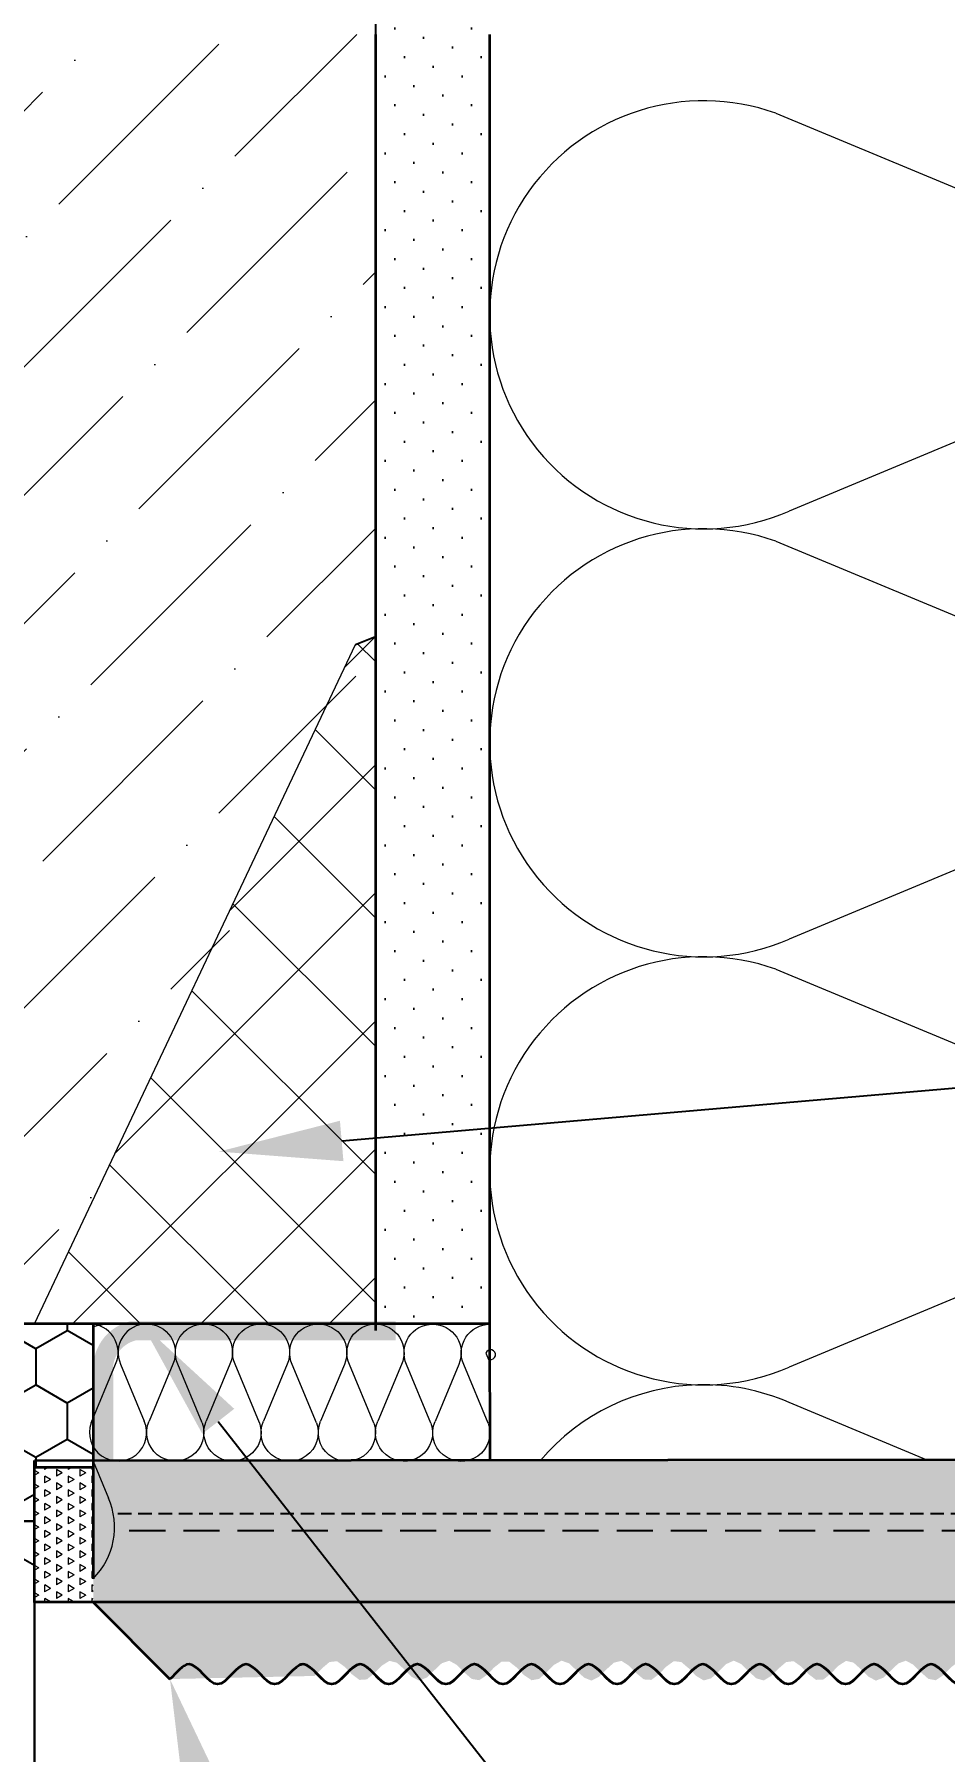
# Model space of a CAD drawing. Header units: millimetres. Extents: x 215300 to 349394, y -116838 to -1602.
# Drawn here: x 347093.6 to 347221.6, y -2170 to -1928.4 of the extents above; entities that cross this region are included whole.
import ezdxf
from ezdxf import colors
from ezdxf.entities.mleader import LeaderData, LeaderLine
from ezdxf.math import Vec2, Vec3

# ---------------------------------------------------------------- set-up
doc = ezdxf.new("R2010")
doc.units = ezdxf.units.MM
doc.linetypes.add('DASHED', pattern=[19.049999999999997, 12.7, -6.35])
for name, color, linetype in [('!!_для разрезов', 7, 'Continuous'), ('_Пунктир', 6, 'DASHED'), ('A-OKNO-RAM', 140, 'Continuous'), ('Тонкая', 7, 'Continuous')]:
    doc.layers.add(name, color=color, linetype=linetype)
for name, color, linetype, lineweight in [('_Линии для надписей', 5, 'Continuous', 9), ('_Штриховки', 250, 'Continuous', 13), ('_Штриховки_точка', 5, 'Continuous', 30), ('PDF _Геометрия', 7, 'Continuous', 0), ('АР_Тонкие', 250, 'Continuous', 5), ('АР_Утеплитель', 250, 'Continuous', 13), ('Рисунок', 6, 'Continuous', 35)]:
    doc.layers.add(name, color=color, linetype=linetype, lineweight=lineweight)
doc.styles.add('Архитект', font='isocpeur.ttf', dxfattribs={"width": 0.8, "oblique": 8})

# ---------------------------------------------------------------- blocks, each defined once
blk = doc.blocks.new('утеплитель')
at = {"layer": 'АР_Утеплитель'}
for p, q in [((-25.97458900007587, 14.5620322346191), (-10.60166635225869, 8.162384554609844)), ((-10.58586496633802, 6.838497686065239), (-25.50526861798312, 0.6238394471720312))]:
    blk.add_line(p, q, dxfattribs=at)
for centre, radius, start, end in [((-28.49999999999955, 7.500000000094474), 7.5, 70.32274650999634, 293.5342702555363), ((-7.521493449437685, 15.02430771533432), 7.52153272777299, 245.825691724005, 359.8148340281726), ((-7.499999495507836, 0.002750887365209564), 7.5, 359.9789847687933, 114.2958742601428)]:
    blk.add_arc(centre, radius, start, end, dxfattribs=at)

msp = doc.modelspace()

# ---------------------------------------------------------------- hatches: boundary and pattern name
at = {"layer": '!!_для разрезов', "linetype": 'Continuous', "lineweight": 18}
h = msp.add_hatch(dxfattribs=at)
h.set_pattern_fill('ANSI37', color=251, scale=4.015936533811981)
h.set_pattern_definition([(44.99999999999999, (289220.7997572606, -7532.71654591985), (-9.01603465989757, 9.016034659897564), []), (135, (289220.7997572606, -7532.71654591985), (-9.016034659897572, -9.016034659897562), [])])
h.paths.add_polyline_path([(347093.590308286, -2109.826936379504), (347138.7645993269, -2014.247646874924), (347141.5757549026, -2013.123184647991), (347141.5757549026, -2109.826936379504)])
at = {"ltscale": 100}
h = msp.add_hatch(dxfattribs=at)
h.set_pattern_fill('HONEY', color=256, scale=1.606374613524792, angle=270, style=0)
h.set_pattern_definition([(270, (409522.7566807906, -27206.51032621562), (-4.416935828586174, -7.650359096911818), [5.100239397941212, -10.20047879588242]), (150, (409522.7566807906, -27206.51032621562), (-4.416937411705932, 7.6503581828972), [5.100239397941215, -10.20047879588243]), (210, (409522.7566807906, -27206.51032621562), (-8.833873240292103, -9.140146182705715e-07), [-10.20047879588243, 5.100239397941214])])
h.paths.add_polyline_path([(347011.0616841867, -2134.335276125518), (346987.4801185524, -2109.826937405965), (347101.8566635068, -2109.826937405965), (347101.8566635068, -2130.047724604239), (347093.6337816743, -2130.047724604239), (347093.6337816743, -2144.630063274729), (347037.3698890766, -2144.107620635992), (347037.3698890766, -2137.080503047823), (347042.1397851272, -2137.080503047823), (347042.1397851272, -2134.335276125518)])
h = msp.add_hatch(color=256)
edge = h.paths.add_edge_path()
edge.add_line((347104.7017638843, -2117.016622473665), (347104.692653696, -2149.00359404371))
edge.add_line((347104.6926536298, -2149.003594043709), (347101.8899476001, -2149.003594043709))
edge.add_line((347101.8899476664, -2149.003594043709), (347101.8990578547, -2140.69490259413))
edge.add_line((347101.8990578547, -2140.69490259413), (347101.8990578547, -2116.856674343782))
edge.add_arc((347108.6634260819, -2116.085248277432), 6.808213849404971, 104.0374974299763, 186.5060509688179, ccw=False)
edge.add_line((347107.0120471131, -2109.480346812183), (347144.4426713759, -2109.480346812183))
edge.add_line((347144.4426713758, -2109.480346812183), (347144.4426713758, -2112.167668894991))
edge.add_line((347144.4426713758, -2112.16766889499), (347107.8129533728, -2112.16766889499))
edge.add_arc((347108.8822209267, -2116.276311940501), 4.245501229724609, 104.5875427398231, 190.0423061859581)
at = {"layer": '_Штриховки'}
h = msp.add_hatch(dxfattribs=at)
h.set_pattern_fill('ANSI36', color=256, scale=4.015936533811981, angle=90, style=0)
h.set_pattern_definition([(224.9999999999999, (347903.9324670539, 4985.514821112624), (-24.79409531471832, -6.762025994923172), [31.87649623713259, -6.375299247426514, 0, -6.375299247426514])])
h.paths.add_polyline_path([(346851.2585428361, -2083.928920368448), (346850.5425783138, -1977.189669670147), (346870.8479259369, -1977.189669670147), (346830.237230691, -1961.000948800104), (346850.5425783138, -1961.000948800104), (346850.5425783138, -1816.773276074107), (346827.5569104991, -1816.773276074107), (346827.5569104991, -2080.263515095341)])
h.paths.add_polyline_path([(346875.446017047, -1977.189669670147), (346875.446017047, -2092.498693911469), (347029.1295319442, -2109.826936379504), (347093.590308286, -2109.826936379504), (347141.5757549026, -2013.123184647991), (347141.5757549026, -1928.39548168282), (347035.1222871324, -1928.39548168282), (347029.0984068585, -1922.371601400612), (347035.1222871324, -1916.347721126681), (347141.5757549026, -1916.347721126681), (347141.5757549026, -1816.773276074107), (346875.446017047, -1816.773276074107), (346875.446017047, -1961.000948800104), (346855.140669424, -1961.000948800104), (346895.7513646038, -1977.189669670147)])
h = msp.add_hatch(dxfattribs=at)
h.set_pattern_fill('TRIANG', color=256, scale=0.2007968266905991, angle=90, style=0)
h.set_pattern_definition([(209.9999999999997, (350903.8190882149, 6028.324338362188), (-1.656351133609785, 0.9562945443584963), [0.9562948871139778, -0.9562948871139778]), (150, (350903.8190882149, 6028.324338362188), (-1.978899695823263e-07, 1.912589431472473), [0.956294887113977, -0.956294887113977]), (270, (350902.9909117195, 6028.802485808087), (-1.656350935719816, -0.9562948871139771), [0.9562948871139771, -0.9562948871139771])])
h.paths.add_polyline_path([(347093.6337816743, -2131.78152844975), (347093.6337816743, -2130.047724604239), (347101.8566635068, -2130.047724604239), (347101.8566635068, -2148.82818330992), (347093.6337816743, -2149.012487019993)])
at = {"layer": '_Штриховки_точка'}
h = msp.add_hatch(dxfattribs=at)
h.set_pattern_fill('AR-CONC', color=0, scale=0.06023904800717972, angle=2.571095121417787e-44, style=0)
h.set_pattern_definition([(49.99999999999999, (340089.1844164771, -5007.10609619136), (10.97463102182243, -0.9601553389685255), [1.147553864536773, -12.6230925099045]), (355, (340089.1844164771, -5007.10609619136), (-2.122994285856885, 11.50907028267022), [0.9180430916294197, -10.09847400792362]), (100.451, (340090.0989657265, -5007.186108707127), (8.851676412150807, 10.54886256446486), [0.9752701872362391, -10.72797205959863]), (46.18419999999999, (340089.1844164771, -5004.045952552513), (16.32954335804125, -2.532589810673142), [1.721330796805156, -18.93463876485671]), (96.63559999999995, (340090.5452105852, -5004.257000057029), (14.30100507711941, 14.90467993946379), [1.462905280854345, -16.0919580893978]), (351.1840000000001, (340089.1844164771, -5004.045952552513), (14.30102744675114, 14.90465355298663), [1.377064637444129, -15.14771101188541]), (20.99999999999998, (340090.7144883172, -5004.810988464295), (9.133136025006438, -6.160377479410378), [1.147553864536774, -12.62309250990451]), (326.0000000000001, (340090.7144883172, -5004.810988464295), (3.722895352574994, 11.09530773358717), [0.9180430916294181, -10.0984740079236]), (71.4514, (340091.4755785618, -5005.324351658873), (12.85600623302536, 4.934954958842935), [0.9752701872362391, -10.72797205959863]), (37.49999999999997, (340089.1844164771, -5007.10609619136), (0.1860545194875314, 5.093515045928814), [0, -9.976068262373012, 0, -10.25148118986184, 0, -10.13672580340817]), (7.499999999999996, (340089.1844164771, -5007.10609619136), (4.025152857781855, 6.034782455855557), [0, -5.844874350040626, 0, -9.746557489465655, 0, -3.863431343940468]), (327.5, (340085.7723563458, -5007.10609619136), (8.167848371579236, -0.3450940843954985), [0, -3.825179548455912, 0, -11.93456019118245, 0, -15.83624333060748]), (317.5, (340084.2422845057, -5007.10609619136), (8.923160868776575, 1.531667614011072), [0, -4.972733412992684, 0, -7.925772024400644, 0, -11.24602787246038])])
h.paths.add_polyline_path([(347101.8566635068, -2149.178378836149), (347322.2521916131, -2149.178378836149), (347322.2521916131, -1816.773276074107), (347333.2689117301, -1816.773276074107), (347332.3400362912, -1796.852904126638), (347330.9965927182, -1797.498269433056), (347332.0244499343, -1799.30620127018), (347333.6511495826, -1801.114133107303), (347333.1432365214, -1802.922064944426), (347331.3839991564, -1804.729996781549), (347331.3133101005, -1806.537928618671), (347333.0543669554, -1808.345860455795), (347333.6956119476, -1810.153792292918), (347332.1234538297, -1811.961724130041), (347330.9864032912, -1813.769655967164), (347332.2389443793, -1815.577587804287), (347333.7374449218, -1817.385519633132), (347332.9481400331, -1819.193451470255), (347331.2388781116, -1821.001383307378), (347331.4716986254, -1822.809315144501), (347333.2410038317, -1824.617246981624), (347333.5912412607, -1826.425178818746), (347331.9126110624, -1828.233110655869), (347331.0194461998, -1830.041042492993), (347332.4566831634, -1831.848974330116), (347333.7863858931, -1833.656906167239), (347332.7408153053, -1835.464838004362), (347331.1221273351, -1837.272769841485), (347331.6512994891, -1839.080701678607), (347333.4082544065, -1840.88863351573), (347333.4566742677, -1842.696565352854), (347331.7121706297, -1844.504497189977), (347331.0916693152, -1846.3124290271), (347332.6730035134, -1848.120360864223), (347333.7933713774, -1849.928292701346), (347332.5259249781, -1851.736224530191), (347331.0384096664, -1853.544156367314), (347331.8474497866, -1855.352088204437), (347333.5514558405, -1857.16002004156), (347333.2965738742, -1858.967951878682), (347331.5267953047, -1860.775883715806), (347331.1984099306, -1862.583815552929), (347332.8832426567, -1864.391747390052), (347333.7573006131, -1866.199679227175), (347332.308131891, -1868.007611064297), (347330.9923878124, -1869.81554290142), (347332.0554869433, -1871.623474738544), (347333.6659454268, -1873.431406575666), (347333.1156026545, -1875.239338412789), (347331.3611479264, -1877.047270249912), (347331.3350052065, -1878.855202087035), (347333.0827379525, -1880.663133924158), (347333.6823910888, -1882.471065761281), (347332.0920986846, -1884.278997598404), (347330.9886142177, -1886.086929435528), (347332.2707481201, -1887.894861264372), (347333.747060459, -1889.702793101495), (347332.9184234479, -1891.510724938619), (347331.2198911357, -1893.318656775741), (347331.4967925026, -1895.126588612865), (347333.2668265612, -1896.934520449987), (347333.5733057099, -1898.74245228711), (347331.8824881979, -1900.550384124233), (347331.0276878051, -1902.358315961356), (347332.4885705441, -1904.16624779848), (347333.790138164, -1905.974179635603), (347332.7096990269, -1907.782111472725), (347331.1076877054, -1909.590043309848), (347331.6791090459, -1911.397975146971), (347333.4308457767, -1913.205906984094), (347333.4347070509, -1915.013838821217), (347331.6839630714, -1916.82177065834), (347331.1052586397, -1918.629702495464), (347332.7042915747, -1920.437634332586), (347333.7906956305, -1922.245566161431), (347332.4940919666, -1924.053497998555), (347331.0292003423, -1925.861429835677), (347331.8772920635, -1927.669361672801), (347333.5701328919, -1929.477293509923), (347333.2712578842, -1931.285225347046), (347331.5011860786, -1933.09315718417), (347331.2166639485, -1934.901089021292), (347332.9132484386, -1936.709020858415), (347333.7486441197, -1938.516952695538), (347332.2762651718, -1940.324884532661), (347330.9890918854, -1942.132816369784), (347332.0866789146, -1943.940748206907), (347333.6800252, -1945.74868004403), (347333.0876210497, -1947.556611881153), (347331.3388200582, -1949.364543718276), (347331.3572409585, -1951.172475555399), (347333.1107783632, -1952.980407392522), (347333.6684369411, -1954.788339229645), (347332.0608813498, -1956.59627105849), (347330.9917511427, -1958.404202895613), (347332.3026067601, -1960.212134732736), (347333.7558598621, -1962.020066569859), (347332.8884591215, -1963.827998406982), (347331.2015275848, -1965.635930244105), (347331.5223268967, -1967.443862081228), (347333.2922186417, -1969.251793918351), (347333.5547368671, -1971.059725755474), (347331.8526032069, -1972.867657592597), (347331.036755478, -1974.67558942972), (347332.5204128267, -1976.483521266843), (347333.7929741709, -1978.291453103966), (347332.678435005, -1980.099384941088), (347331.0939715636, -1981.907316778212), (347331.7072591225, -1983.715248615335), (347333.4529065008, -1985.523180452457), (347333.4122065388, -1987.331112289581), (347331.6560934502, -1989.139044126703), (347331.1195739686, -1990.946975963826), (347332.7354345408, -1992.754907792671), (347333.7871011032, -1994.562839629795), (347332.4622113407, -1996.370771466918), (347331.0208145691, -1998.17870330404), (347331.9073747967, -1999.986635141163), (347333.588179234, -2001.794566978287), (347333.2455087286, -2003.602498815409), (347331.4760148526, -2005.410430652533), (347331.2355439077, -2007.218362489656), (347332.9430089961, -2009.026294326779), (347333.7391689757, -2010.834226163902), (347332.2444509677, -2012.642158001024), (347330.9867194405, -2014.450089838147), (347332.1180112127, -2016.258021675271), (347333.6933741344, -2018.065953512393), (347333.0593062764, -2019.873885349517), (347331.3170301869, -2021.68181718664), (347331.3800025224, -2023.489749023762), (347333.1384735528, -2025.297680860886), (347333.6537641395, -2027.10561268973), (347332.0298164607, -2028.913544526854), (347330.9957995635, -2030.721476363977), (347332.3345056635, -2032.529408201099), (347333.763828363, -2034.337340038222), (347332.858261756, -2036.145271875346), (347331.1838021601, -2037.953203712468), (347331.5482871055, -2039.761135549592), (347333.3171654373, -2041.569067386715), (347333.5355494337, -2043.376999223837), (347331.822970725, -2045.18493106096), (347331.0466345173, -2046.992862898083), (347332.5521953763, -2048.800794735205), (347333.7948792789, -2050.608726572329), (347332.6470380067, -2052.416658409452), (347331.080993479, -2054.224590246575), (347331.7357349507, -2056.032522083698), (347333.474421877, -2057.840453920821), (347333.3891874992, -2059.648385757943), (347331.6285763347, -2061.456317586789), (347331.1346006668, -2063.264249423912), (347332.7664176441, -2065.072181261035), (347333.7826024314, -2066.880113098157), (347332.4302978019, -2068.688044935282), (347331.0132669163, -2070.495976772404), (347331.9376832185, -2072.303908609526), (347333.6055802314, -2074.11184044665), (347333.219341109, -2075.919772283773), (347331.4512961955, -2077.727704120896), (347331.2550351731, -2079.535635958019), (347332.9725096941, -2081.343567795142), (347333.7288896836, -2083.151499632265), (347332.2127037815, -2084.959431469388), (347330.9852852455, -2086.767363306511), (347332.1494692686, -2088.575295143634), (347333.7059776609, -2090.383226980757), (347333.0306729695, -2092.191158817879), (347331.2957929479, -2093.999090655002), (347331.403275395, -2095.807022483847), (347333.1658088193, -2097.614954320971), (347333.6383873194, -2099.422886166371), (347331.9989187189, -2101.230818003494), (347331.0007447782, -2103.03874983234), (347332.3664302617, -2104.846681661184), (347333.7709514588, -2106.654613506586), (347332.8278459864, -2108.462545385099), (347331.1667294309, -2110.270477213944), (347331.5746582954, -2112.078408910341), (347333.3416519159, -2113.88634068952), (347333.5157585749, -2115.694272948814), (347331.7936068441, -2117.502205199833), (347331.0573093601, -2119.310135927718), (347332.5838982592, -2121.118065745035), (347333.7958387863, -2122.925999982747), (347332.6155402169, -2124.733940014987), (347331.0687784177, -2126.541868458173), (347331.7644691154, -2128.349771107436), (347333.4953156827, -2130.157698904945), (347333.3658037689, -2131.965723669724), (347331.6017004581, -2133.773717831122), (347331.150029737, -2135.581386729172), (347332.7961705861, -2137.388966209392), (347333.7775354321, -2139.197535146469), (347332.4020389207, -2141.007018029433), (347331.0076678141, -2142.813757245313), (347331.9565747669, -2144.615801503738), (347333.6124222761, -2146.42453345741), (347333.2257635638, -2148.252312956319), (347331.4766823158, -2150.067946166664), (347331.1954163124, -2151.816026997936), (347332.7974091579, -2153.56629386414), (347333.855586186, -2155.532520644352), (347332.9287451226, -2157.622688579675), (347330.9848039355, -2159.084636774874), (347329.9317068201, -2158.005664472886), (347328.8786096385, -2157.272609415823), (347327.825512523, -2157.434951405482), (347326.7724154076, -2158.346648671527), (347325.719318226, -2159.407244343431), (347324.6662211107, -2160.008448087078), (347323.613123929, -2159.665829972584), (347322.5600268136, -2158.680203003639), (347321.5069296983, -2157.659152312166), (347320.4538325166, -2157.210959507385), (347319.4007354013, -2157.719108488677), (347318.3476382857, -2158.757496810175), (347317.2945411041, -2159.717834162588), (347316.2414439887, -2159.994036262675), (347315.1883468071, -2159.340819604123), (347314.1352496917, -2158.270838280426), (347313.0821525764, -2157.392382617424), (347312.0290553946, -2157.299958374097), (347310.9759582792, -2158.077074359554), (347309.9228611638, -2159.157480326826), (347308.8697639822, -2159.932885950065), (347307.8166668669, -2159.837642975695), (347306.7635696852, -2158.957796005401), (347305.7104725699, -2157.888133753187), (347304.6573754544, -2157.23694652006), (347303.6042782728, -2157.515848306773), (347302.5511811574, -2158.477257903272), (347301.4980839757, -2159.515008098359), (347300.4449868604, -2160.020808582744), (347299.3918897448, -2159.570154171891), (347298.3387925633, -2158.548350307814), (347297.285695448, -2157.563680528485), (347296.2325983325, -2157.223689967036), (347295.1795011509, -2157.827038198855), (347294.1264040354, -2158.888067980159), (347293.0733068538, -2159.79848899338), (347292.0202097385, -2159.958041456412), (347290.9671126231, -2159.223160982659), (347289.9140154414, -2158.14407363448), (347288.8609183261, -2157.329069737718), (347287.8078212108, -2157.356692528774), (347286.754724029, -2158.201936902386), (347285.7016269136, -2159.277913458814), (347284.648529732, -2159.976331880489), (347283.5954326165, -2159.762694454244), (347282.5423355011, -2158.828254531121), (347281.4892383196, -2157.776557116797), (347280.4361412041, -2157.215892528835), (347279.3830440887, -2157.606486196802), (347278.3299469071, -2158.608953302528), (347277.2768497916, -2159.615203224399), (347276.2237526102, -2160.017079415639), (347275.1706554947, -2159.466351911482), (347274.1175583793, -2158.417025956949), (347273.0644611977, -2157.477391886161), (347272.0113640824, -2157.251587162053), (347270.9582669007, -2157.941479839722), (347269.9051697853, -2159.01649626788), (347268.8520726699, -2159.868346145516), (347267.7989754882, -2159.908494443807), (347266.7458783729, -2159.100604951251), (347265.6927812574, -2158.021066391541), (347264.6396840758, -2157.278169065691), (347263.5865869604, -2157.425364369048), (347262.5334897786, -2158.33008232614), (347261.4803926632, -2159.392974667051), (347260.427295548, -2160.00575108249), (347259.3741983664, -2159.677422776219), (347258.3211012509, -2158.697044713219), (347257.2680041355, -2157.671966941459), (347256.2149069539, -2157.210478222261), (347255.1618098386, -2157.705832706102), (347254.1087126569, -2158.740702532936), (347253.0556155416, -2159.706797376918), (347252.0025184261, -2159.997608124931), (347250.9494212444, -2159.355455544271), (347249.896324129, -2158.287262320509), (347248.8432270135, -2157.401318754656), (347247.790129832, -2157.293618731245), (347246.7370327166, -2158.061401050095), (347245.6839355348, -2159.141749328712), (347244.6308384197, -2159.926373257807), (347243.5777413042, -2159.84642757777), (347242.5246441225, -2158.974183879358), (347241.4715470071, -2157.902848896238), (347240.4184498255, -2157.240712962528), (347239.3653527102, -2157.504941533732), (347238.3122555948, -2158.460478269631), (347237.259158413, -2159.501631590351), (347236.2060612977, -2160.020111194879), (347235.1529641822, -2159.582860311085), (347234.0998670005, -2158.565198896325), (347233.0467698852, -2157.57539558008), (347231.9936727036, -2157.221195299048), (347230.9405755881, -2157.812855490044), (347229.8874784727, -2158.871473225036), (347228.8343812913, -2159.788758186455), (347227.7812841759, -2159.963420300483), (347226.7281870604, -2159.238497447994), (347225.6750898787, -2158.160091743121), (347224.6219927632, -2157.336493495156), (347223.5688955818, -2157.34875232171), (347222.5157984664, -2158.185769477065), (347221.462701351, -2159.262794801467), (347220.4096041694, -2159.971537977349), (347219.3565070538, -2159.772873227763), (347218.3034099385, -2158.844930119894), (347217.2503127568, -2157.790453526312), (347216.1972156415, -2157.217733772861), (347215.1441184598, -2157.594391661642), (347214.0910213444, -2158.592092363395), (347213.0379242291, -2159.602851867528), (347211.9848270474, -2160.018454920429), (347210.931729932, -2159.480039403471), (347209.8786327504, -2158.433749458182), (347208.8255356349, -2157.487875393848), (347207.7724385196, -2157.24721108569), (347206.719341338, -2157.926522179167), (347205.6662442225, -2159.000233025918), (347204.6131471071, -2159.860053291823), (347203.5600499256, -2159.915548278652), (347202.5069528101, -2159.116509959005), (347201.4538556286, -2158.036546585974), (347200.400758513, -2157.283948460571), (347199.3476613977, -2157.41595557226), (347198.294564216, -2158.313552759445), (347197.2414671007, -2159.378600324958), (347196.1883699852, -2160.002807951233), (347195.1352728037, -2159.688863738416), (347194.0821756882, -2158.71387603404), (347193.0290785065, -2157.684912634671), (347191.9759813912, -2157.210263841322), (347190.9228842758, -2157.692682391589), (347189.8697870942, -2158.723892262803), (347188.8166899788, -2159.695603145676), (347187.7635928635, -2160.000939464653), (347186.7104956817, -2159.369992422841), (347185.6573985663, -2158.303728735139), (347184.6043013847, -2157.410438727391), (347183.5512042693, -2157.287493237551), (347182.4981071539, -2158.045800428838), (347181.4450099722, -2159.125949574399), (347180.3919128568, -2159.919650348394), (347179.3388157414, -2159.855024437176), (347178.2857185599, -2158.990525455047), (347177.2326214444, -2157.917659201975), (347176.1795242627, -2157.244716003807), (347175.1264271474, -2157.494196121707), (347174.0733300321, -2158.443718544329), (347173.0202328504, -2159.48813354628), (347171.967135735, -2160.019150809994), (347170.9140385534, -2159.595431479193), (347169.8609414379, -2158.582053974707), (347168.8078443225, -2157.587258565948), (347167.754747141, -2157.218950664895), (347166.7016500255, -2157.798781370668), (347165.6485529102, -2158.854845614946), (347164.5954557285, -2159.778853055328), (347163.542358613, -2159.968575484095), (347162.4892614315, -2159.253751713825), (347161.436164316, -2158.176169096662), (347160.3830672007, -2157.344117958452), (347159.3299700191, -2157.341009376897), (347158.2768729037, -2158.169657861316), (347157.2237757883, -2159.247590509291), (347156.1706786066, -2159.966516986703), (347155.1175814912, -2159.782881120685), (347154.0644843097, -2158.861576280747), (347153.0113871943, -2157.804461960587), (347151.9582900787, -2157.219828494328), (347150.9051928971, -2157.582441617147), (347149.8520957818, -2158.575234462252), (347148.7989986663, -2159.590362095968), (347147.7459014847, -2160.019570880082), (347146.6928043694, -2159.493608794724), (347145.6397071877, -2158.450496303078), (347144.5866100724, -2157.498523697879), (347143.5335129569, -2157.243068181088), (347142.4804157753, -2157.911656245971), (347141.4273186599, -2158.983920042082), (347140.3742215446, -2159.851569251857), (347139.3211243629, -2159.922395339943), (347138.2680272475, -2159.132349645887), (347137.2149300659, -2158.052102903937), (347136.1618329503, -2157.289945431658), (347135.108735835, -2157.406727159093), (347134.0556386533, -2158.297062131971), (347133.002541538, -2159.364123469408), (347112.6702195645, -2159.801050083201)])
h = msp.add_hatch(dxfattribs=at)
h.set_pattern_fill('DOTS', color=0, scale=2.409561920287191, angle=44.99999999999999, style=0)
h.set_pattern_definition([(44.99999999999997, (340089.1844164771, -5007.10609619136), (-1.352405198984636, 4.057215596953903), [0, -3.825179548455913])])
h.paths.add_polyline_path([(347102.3735565615, -2149.175706019572), (347101.8186289608, -2129.101368981611), (347302.1725088923, -2129.098696165034), (347302.1725088923, -1894.085288301554), (347299.7608146886, -1892.597907927906), (347301.8079813655, -1879.564251843057), (347302.1725088923, -1852.303334684953), (347302.1725088923, -1837.82769434629), (347301.874404921, -1826.707686075972), (347301.437482496, -1819.013247967397), (347302.1725087599, -1816.773276074107), (347322.2521916131, -1816.773276074107), (347322.2521916131, -2149.178378836149)])
h = msp.add_hatch(dxfattribs=at)
h.set_pattern_fill('DOTS', color=0, scale=2.409561920287189, angle=135, style=0)
h.set_pattern_definition([(224.9999999999999, (350849.8774884167, 4991.346610511149), (-4.057215596953906, 1.352405198984634), [0, -3.825179548455909])])
h.paths.add_polyline_path([(347141.5757549026, -1898.597232594579), (347157.6395010395, -1898.597257121983), (347157.6395010395, -2109.826936379504), (347141.5757549026, -2109.826936379504)])

# ---------------------------------------------------------------- linework, layer by layer
at = {"layer": '!!_для разрезов', "color": 251, "linetype": 'Continuous', "lineweight": 18, "elevation": -2.739175922796548e-08}
msp.add_lwpolyline([(347029.1295319442, -2109.826936379507), (347082.4646299387, -2109.928020013462), (347093.590308286, -2109.826936379507), (347138.7645993269, -2014.247646874926), (347141.5757549026, -2013.123184647993), (347141.5757549026, -2109.826936379507), (347029.1295319442, -2109.826936379507)], dxfattribs=at)
at = {"lineweight": 30}
msp.add_line((347101.8566635068, -2130.047724604241, -2.737081559042488e-08), (347093.6337816743, -2130.047724604241, -2.737081559042488e-08), dxfattribs=at)
at = {"layer": '_Линии для надписей', "elevation": -2.739175922796548e-08}
msp.add_lwpolyline([(347005.6232000629, -2109.826936379507), (347005.6232000629, -2109.826937405966), (347101.8566635068, -2109.826937405966), (347101.8566635068, -2109.826936379507)], close=True, dxfattribs=at)
at = {"layer": '_Пунктир', "ltscale": 0.15}
msp.add_line((347310.1368958215, -2136.549008621379, -2.737607418413957e-08), (347104.6896902756, -2136.549008621379, -2.737607418413957e-08), dxfattribs=at)
at = {"layer": '_Пунктир', "ltscale": 0.4}
msp.add_line((347310.1368958215, -2138.947652698012, -2.737607548268366e-08), (347104.8518647125, -2138.947652698012, -2.737607548268366e-08), dxfattribs=at)
at = {"layer": '_Штриховки'}
for p, q in [((347197.9009153176, -1939.495375436836, -2.737423790487965e-08), (347259.6375970288, -1965.195954351604, -2.737425181829652e-08)), ((347259.7010543827, -1970.512599996777, -2.737425469654715e-08), (347199.785676174, -1995.470273059462, -2.737426820778013e-08)), ((347157.1120668462, -2113.960087467487, -2.737693181290708e-08), (347157.6534002882, -2115.259655511929, -2.737693251644891e-08)), ((347219.2034785658, -2128.98114437809, -2.738199176474538e-08), (347199.785676174, -2120.892684004833, -2.738199614356196e-08)), ((347101.8566635068, -2129.168052206486, -2.737083165307696e-08), (347104.012405909, -2134.343299128095, -2.737083445477914e-08))]:
    msp.add_line(p, q, dxfattribs=at)
for centre, radius, start, end in [((347187.7590250542, -1967.856048689363, -2.738811863383931e-08), 30.11952400358986, 70.32274821188138, 293.5342816429142), ((347104.8609504644, -2120.073597756275, -2.739064914460772e-08), 10.24666206602127, 89.97896302184658, 107.0494331387983), ((347157.7765470965, -2114.156543533823, -2.737692953052143e-08), 0.692913364308805, 258.9650820876054, 163.529519043207), ((347187.7590250542, -2148.506908383211, -2.739587916902584e-08), 30.11952400358986, 91.55189945011485, 139.7083023224237), ((347187.7590250542, -2148.506908383211, -2.739587916902584e-08), 30.11952400358986, 66.46571835708582, 91.55189945011485), ((347094.6180467639, -2138.434765854933, -2.73845139424713e-08), 10.24666206602127, 314.9456903101725, 23.53426639588755)]:
    msp.add_arc(centre, radius, start, end, dxfattribs=at)
at = {"layer": 'A-OKNO-RAM', "color": 8}
msp.add_line((347093.6337816743, -2138.784975958536, -1.925610965678879e-08), (347093.6337816743, -2367.955165455964, -3.148064281950805e-08), dxfattribs=at)
at = {"layer": 'PDF _Геометрия', "lineweight": 30, "elevation": -2.739175922796548e-08}
for points in [[(347093.6337816743, -2137.602945686563), (347093.6337816743, -2137.602945686563), (347088.8284137154, -2137.602945686563), (347087.7791480074, -2139.778521297457), (347090.9207630666, -2139.778521297457), (347090.9207630666, -2144.368841955362), (347072.1836185818, -2144.368841955362), (347074.1645292476, -2148.803496183459), (347075.2385300359, -2148.87612744878), (347078.5548544512, -2146.402741235187), (347078.5548544512, -2152.743729276993), (347075.5386842102, -2151.285631039951), (347075.0303466585, -2151.556917659447), (347075.4370189384, -2154.167907073891), (347077.6860168668, -2156.441716231031), (347077.6860168668, -2196.180120660757)], [(347093.6337816743, -2199.528346760861), (347093.6337816743, -2137.602945686563)]]:
    msp.add_lwpolyline(points, dxfattribs=at)
at = {"layer": 'Рисунок'}
for p, q in [((347141.5757549026, -1928.395506201948, -2.737682219849414e-08), (347141.5757549026, -2110.783615754716, -2.73769296335604e-08)), ((347157.6395010395, -1928.395506201948, -2.737682219849414e-08), (347157.6395010395, -2009.305099096559, -2.737686600018822e-08)), ((347157.6395010395, -2009.305099096559, -2.737686600018822e-08), (347157.6395010395, -2109.826936379507, -2.73769291156468e-08)), ((347141.5757549026, -2109.826936379507, -2.737690562379538e-08), (346910.9801734562, -2109.826936379507, -2.737693304520846e-08)), ((347157.6395010395, -2109.826936379507, -2.73769291156468e-08), (347101.8566635068, -2109.826936379507, -2.737694524740255e-08)), ((347101.8566635068, -2109.826936379507, -2.737693655103827e-08), (347101.8566635068, -2145.687111073722, -2.737133311388822e-08)), ((347101.8566635068, -2109.826937405966, -2.737690997197781e-08), (347101.8566635068, -2109.826936379507, -2.737690127561297e-08)), ((347157.6395010395, -2109.826936379507, -2.73769291156468e-08), (347157.6395010395, -2109.826936379507, -2.73769291156468e-08)), ((347157.6395010395, -2109.826936379507, -2.73769291156468e-08), (347157.6655119091, -2129.035520193444, -2.738026950235271e-08)), ((347302.1956143531, -2128.907811362455, -2.737607004745598e-08), (347093.6161797558, -2129.092115080806, -2.738213051453672e-08)), ((347093.6337816743, -2149.012487019995, -2.737690276348216e-08), (347093.6337816743, -2129.029236509165, -2.737690848410861e-08)), ((347101.8566635068, -2130.047724604241, -2.737081559042488e-08), (347093.6337816743, -2130.047724604241, -2.737081559042488e-08)), ((347322.2752970076, -2148.987494033571, -2.737608091791135e-08), (347093.6337816743, -2148.987494033571, -2.737690562379538e-08)), ((347101.8566635068, -2148.987494033571, -2.737081740283501e-08), (347112.6702195645, -2159.801050083202, -2.737082325692545e-08))]:
    msp.add_line(p, q, dxfattribs=at)
for points, knots in [([(347298.2549515209, -2159.012190744024, -2.737608094510858e-08), (347297.5290914038, -2159.758397622177, -2.737608055215267e-08), (347295.4282431703, -2162.007948911405, -2.737607941482508e-08), (347292.0534300591, -2154.922360333631, -2.737607758781639e-08), (347288.0296260307, -2163.338824461708, -2.73760754094661e-08), (347284.015797595, -2154.909913574014, -2.737607323651628e-08), (347279.9992961939, -2163.342159559596, -2.73760710621194e-08), (347275.9835109961, -2154.909019933802, -2.737606888811027e-08), (347271.9675338836, -2163.34239901428, -2.737606671399725e-08), (347267.9516082267, -2154.908955771833, -2.737606453991206e-08), (347263.9356687951, -2163.34241619919, -2.73760623658194e-08), (347259.9197330721, -2154.908951169324, -2.737606019172876e-08), (347255.9037962896, -2163.342417440875, -2.737605801763758e-08), (347251.8878598381, -2154.908950838208, -2.737605584354654e-08), (347247.8719232542, -2163.342417523654, -2.737605366945546e-08), (347243.8559867367, -2154.908950813374, -2.737605149536439e-08), (347239.840050219, -2163.342417531932, -2.737604932127332e-08), (347235.8241137013, -2154.908950813374, -2.737604714718225e-08), (347231.8081771173, -2163.342417531932, -2.737604497309117e-08), (347227.7922405996, -2154.908950813374, -2.73760427990001e-08), (347223.776304082, -2163.342417531932, -2.737604062490902e-08), (347219.7603675643, -2154.908950813374, -2.737603845081796e-08), (347215.7444309804, -2163.342417531932, -2.737603627672689e-08), (347211.7284944627, -2154.908950813374, -2.737603410263582e-08), (347207.712557945, -2163.342417531932, -2.737603192854474e-08), (347203.6966214274, -2154.908950813374, -2.737602975445367e-08), (347199.6806848435, -2163.342417531932, -2.73760275803626e-08), (347195.6647483258, -2154.908950813374, -2.737602540627154e-08), (347191.6488118081, -2163.342417531932, -2.737602323218045e-08), (347187.6328752905, -2154.908950813374, -2.737602105808938e-08), (347183.6169387067, -2163.342417531932, -2.737601888399831e-08), (347179.601002189, -2154.908950813374, -2.737601670990725e-08), (347175.5850656713, -2163.342417531932, -2.737601453581617e-08), (347171.5691291536, -2154.908950813374, -2.73760123617251e-08), (347167.5531925697, -2163.342417531932, -2.737601018763402e-08), (347163.537256052, -2154.908950813374, -2.737600801354296e-08), (347159.5213195343, -2163.342417531932, -2.737600583945189e-08), (347155.5053830169, -2154.908950813374, -2.737600366536081e-08), (347151.489446499, -2163.342417531932, -2.737600149126975e-08), (347147.4735099152, -2154.908950813374, -2.737599931717867e-08), (347143.4575733975, -2163.342417531932, -2.73759971430876e-08), (347139.4416368799, -2154.908950813374, -2.737599496899653e-08), (347135.4257003622, -2163.342417531932, -2.737599279490546e-08), (347131.4097637783, -2154.908950813374, -2.737599062081439e-08), (347127.3938272606, -2163.342417531932, -2.737598844672332e-08), (347123.377890743, -2154.908950813374, -2.737598627263224e-08), (347119.3619542253, -2163.342417531932, -2.737598409854118e-08), (347115.7927304992, -2155.847047703796, -2.737598216628517e-08), (347113.562152279, -2158.968115875652, -2.73759809587262e-08), (347112.6702195645, -2159.801050083202, -2.737598047586425e-08)], [3.00325970649609, 3.00325970649609, 3.00325970649609, 3.00325970649609, 3.661966684720189, 4.882622246293586, 6.103277807866982, 7.323933369440379, 8.544588931013775, 9.765244492587172, 10.98590005416057, 12.20655561573396, 13.42721117730736, 14.64786673888076, 15.86852230045415, 17.08917786202755, 18.30983342360095, 19.53048898517434, 20.75114454674774, 21.97180010832113, 23.19245566989453, 24.41311123146792, 25.63376679304132, 26.85442235461471, 28.07507791618811, 29.2957334777615, 30.5163890393349, 31.73704460090829, 32.95770016248169, 34.17835572405508, 35.39901128562848, 36.61966684720187, 37.84032240877526, 39.06097797034866, 40.28163353192205, 41.50228909349545, 42.72294465506884, 43.94360021664224, 45.16425577821563, 46.38491133978903, 47.60556690136242, 48.82622246293582, 50.04687802450921, 51.26753358608261, 52.488189147656, 53.7088447092294, 54.92950027080279, 56.15015583237619, 57.37081139394958, 58.59146695552298, 59.40478355812373, 59.40478355812373, 59.40478355812373, 59.40478355812373]), ([(347322.3255351583, -2159.012190744024, -2.737608094510858e-08), (347321.5996750411, -2159.758397622177, -2.737608055215267e-08), (347319.4988268076, -2162.007948911405, -2.737607941482508e-08), (347316.1240137627, -2154.922360333631, -2.737607758781639e-08), (347312.1002096682, -2163.338824461708, -2.73760754094661e-08), (347308.0863812325, -2154.909913574014, -2.737607323651628e-08), (347304.0698798313, -2163.342159559596, -2.73760710621194e-08), (347300.0540946336, -2154.909019933802, -2.737606888811027e-08), (347296.0381175873, -2163.34239901428, -2.737606671399725e-08), (347292.0221919303, -2154.908955771833, -2.737606453991206e-08), (347288.0062524325, -2163.34241619919, -2.73760623658194e-08), (347283.9903167096, -2154.908951169324, -2.737606019172876e-08), (347279.974379927, -2163.342417440875, -2.737605801763758e-08), (347275.9584434755, -2154.908950838208, -2.737605584354654e-08), (347271.9425069579, -2163.342417523654, -2.737605366945546e-08), (347267.926570374, -2154.908950813374, -2.737605149536439e-08), (347263.9106338563, -2163.342417531932, -2.737604932127332e-08), (347259.8946973386, -2154.908950813374, -2.737604714718225e-08), (347255.878760821, -2163.342417531932, -2.737604497309117e-08), (347251.862824237, -2154.908950813374, -2.73760427990001e-08), (347247.8468877194, -2163.342417531932, -2.737604062490902e-08), (347243.8309512017, -2154.908950813374, -2.737603845081796e-08), (347239.815014684, -2163.342417531932, -2.737603627672689e-08), (347235.7990781002, -2154.908950813374, -2.737603410263582e-08), (347231.7831415825, -2163.342417531932, -2.737603192854474e-08), (347227.7672050648, -2154.908950813374, -2.737602975445367e-08), (347223.7512685471, -2163.342417531932, -2.73760275803626e-08), (347219.7353319633, -2154.908950813374, -2.737602540627154e-08), (347215.7193954456, -2163.342417531932, -2.737602323218045e-08), (347211.7034589279, -2154.908950813374, -2.737602105808938e-08), (347207.6875224102, -2163.342417531932, -2.737601888399831e-08), (347203.6715858926, -2154.908950813374, -2.737601670990725e-08), (347199.6556493088, -2163.342417531932, -2.737601453581617e-08), (347195.6397127911, -2154.908950813374, -2.73760123617251e-08), (347191.6237762734, -2163.342417531932, -2.737601018763402e-08), (347187.6078397557, -2154.908950813374, -2.737600801354296e-08), (347183.5919031719, -2163.342417531932, -2.737600583945189e-08), (347179.5759666542, -2154.908950813374, -2.737600366536081e-08), (347175.5600301365, -2163.342417531932, -2.737600149126975e-08), (347171.5440936189, -2154.908950813374, -2.737599931717867e-08), (347167.5281570349, -2163.342417531932, -2.73759971430876e-08), (347163.5122205173, -2154.908950813374, -2.737599496899653e-08), (347159.4962839996, -2163.342417531932, -2.737599279490546e-08), (347155.4803474819, -2154.908950813374, -2.737599062081439e-08), (347151.464410898, -2163.342417531932, -2.737598844672332e-08), (347147.4484743803, -2154.908950813374, -2.737598627263224e-08), (347143.4325378626, -2163.342417531932, -2.737598409854118e-08), (347139.4166013449, -2154.908950813374, -2.737598192445009e-08), (347135.4006647611, -2163.342417531932, -2.737597975035904e-08), (347132.5312705482, -2157.316689598606, -2.737597819696684e-08), (347131.0005217749, -2157.777998985476, -2.737597736827167e-08), (347130.8084185736, -2157.877168347811, -2.737597726427354e-08)], [3.00325970649609, 3.00325970649609, 3.00325970649609, 3.00325970649609, 3.661966684720189, 4.882622246293586, 6.103277807866982, 7.323933369440379, 8.544588931013775, 9.765244492587172, 10.98590005416057, 12.20655561573396, 13.42721117730736, 14.64786673888076, 15.86852230045415, 17.08917786202755, 18.30983342360095, 19.53048898517434, 20.75114454674774, 21.97180010832113, 23.19245566989453, 24.41311123146792, 25.63376679304132, 26.85442235461471, 28.07507791618811, 29.2957334777615, 30.5163890393349, 31.73704460090829, 32.95770016248169, 34.17835572405508, 35.39901128562848, 36.61966684720187, 37.84032240877526, 39.06097797034866, 40.28163353192205, 41.50228909349545, 42.72294465506884, 43.94360021664224, 45.16425577821563, 46.38491133978903, 47.60556690136242, 48.82622246293582, 50.04687802450921, 51.26753358608261, 52.488189147656, 53.7088447092294, 54.92950027080279, 56.15015583237619, 57.37081139394958, 58.59146695552298, 59.81212251709637, 61.03277807866976, 61.20794908245209, 61.20794908245209, 61.20794908245209, 61.20794908245209])]:
    msp.add_open_spline(points, degree=3, knots=knots, dxfattribs=at)
at = {"layer": 'Тонкая', "ltscale": 100}
for p in [(347141.5757549026, -1864.131939239899, -2.737693655103827e-08), (347138.7645993269, -2014.247646874926, -2.737693655103827e-08)]:
    msp.add_line(p, (347141.5757549026, -2013.123184647993, -2.737693655103827e-08), dxfattribs=at)

# ---------------------------------------------------------------- block references
at = {"layer": '_Линии для надписей', "xscale": 4.015936533811981, "yscale": 4.015936533811981, "zscale": 4.015936533811981}
for p in [(347302.2132162715, -2058.192525921801, -2.737667147863842e-08), (347302.2132162715, -2118.409479155843, -2.737667147863842e-08)]:
    msp.add_blockref('утеплитель', p, dxfattribs=at)
at = {"layer": '_Линии для надписей'}
for p, xscale, yscale, zscale, rotation in [((347109.3964716112, -2109.826936379507, -2.737344836607011e-08), 0.5362977311624973, 0.5362977311624973, 0.5362977311624973, 90), ((347109.3964716112, -2109.826936379507, -2.737344836607011e-08), -0.536297731162496, 0.536297731162496, 0.536297731162496, 270), ((347117.4414106754, -2109.835410626723, -2.737344836607011e-08), -0.536297731162496, 0.536297731162496, 0.536297731162496, 270), ((347125.486349806, -2109.843884873939, -2.737344836607011e-08), -0.536297731162496, 0.536297731162496, 0.536297731162496, 270), ((347133.5312889364, -2109.852359121156, -2.737344836607011e-08), -0.536297731162496, 0.536297731162496, 0.536297731162496, 270), ((347141.5762280669, -2109.860833368371, -2.737344836607011e-08), -0.536297731162496, 0.536297731162496, 0.536297731162496, 270), ((347149.6211671314, -2109.869307615588, -2.737344836607011e-08), -0.536297731162496, 0.536297731162496, 0.536297731162496, 270)]:
    msp.add_blockref('утеплитель', p, dxfattribs=dict(at, xscale=xscale, yscale=yscale, zscale=zscale, rotation=rotation))

# ---------------------------------------------------------------- leaders
at = {"layer": 'АР_Тонкие'}
ml = msp.add_multileader_mtext('Standard', dxfattribs=at)
ml.set_content('Дополнительный слой - минераловатные плиты Фасад БАТТС, (плотностью -  128 кг/м3), переменной толщины', color=256, style='Архитект')
ml.set_leader_properties()
ml.build(insert=Vec2(0, 0))
ml.multileader.update_dxf_attribs({"text_left_attachment_type": 6, "text_right_attachment_type": 6, "dogleg_length": 100, "arrow_head_size": 17.36000517537304})
ctx = ml.context
ctx.base_point, ctx.char_height, ctx.arrow_head_size, ctx.landing_gap_size, ctx.plane_origin, ctx.plane_x_axis = Vec3(347822.3834823358, -2062.366107168656, -2.738213337484998e-08), 17.36000517537304, 17.36000517537304, 1.736000517537305, Vec3(345867.8300824178, -3068.805188854653, -2.738213337484998e-08), Vec3(-1, 0)
ctx.left_attachment, ctx.right_attachment = 6, 6
notes = []
notes.append((ctx, [(0, (1, 1, 0), (347388.4490279676, -2062.366107168656, -2.738213337484998e-08), (1, 0), 6.944002070149219, [(0, [(347119.529648694, -2085.590917584316, -2.738213337484998e-08)], 0, [])])]))
ctx.mtext.insert, ctx.mtext.width, ctx.mtext.defined_height, ctx.mtext.flow_direction = Vec3(347397.1290305553, -2039.798100440672, -2.738213337484998e-08), 482.069876297387, 81.20230492759478, 5
ml = msp.add_multileader_mtext('Standard', dxfattribs=at)
ml.set_content('\\pxsm1,ql;Гидроизоляционная лента', color=256, style='Архитект')
ml.set_leader_properties()
ml.build(insert=Vec2(0, 0))
ml.multileader.update_dxf_attribs({"text_left_attachment_type": 6, "text_right_attachment_type": 6, "dogleg_length": 100, "arrow_head_size": 17.36000517537304})
ctx = ml.context
ctx.base_point, ctx.char_height, ctx.arrow_head_size, ctx.landing_gap_size, ctx.plane_origin, ctx.plane_x_axis = Vec3(347567.6457804053, -2391.00655971339, -2.738213337484998e-08), 17.36000517537304, 17.36000517537304, 1.736000517537305, Vec3(345643.6782034588, -3196.774670459032, -2.738213337484998e-08), Vec3(-1, 0)
ctx.left_attachment, ctx.right_attachment = 6, 6
notes.append((ctx, [(0, (1, 1, 0), (347329.1099204024, -2391.00655971339, -2.738213337484998e-08), (1, 0), 6.944002070149219, [(0, [(347108.7534457456, -2109.878429732298, -2.738213337484998e-08)], 0, [])])]))
ctx.mtext.insert, ctx.mtext.width, ctx.mtext.defined_height, ctx.mtext.flow_direction = Vec3(347337.7899229901, -2368.438552985406, -2.738213337484998e-08), 289.3867059338053, 45.89938054769625, 5
ml = msp.add_multileader_mtext('Standard', dxfattribs=at)
ml.set_content('\\pxsm1,ql;Срез кельмой', color=256, style='Архитект')
ml.set_leader_properties()
ml.build(insert=Vec2(0, 0))
ml.multileader.update_dxf_attribs({"text_left_attachment_type": 6, "text_right_attachment_type": 6, "dogleg_length": 100, "arrow_head_size": 17.36000517537304})
ctx = ml.context
ctx.base_point, ctx.char_height, ctx.arrow_head_size, ctx.landing_gap_size, ctx.plane_origin, ctx.plane_x_axis = Vec3(347251.8527346461, -2205.184308766004, -2.738213337484998e-08), 17.36000517537304, 17.36000517537304, 1.736000517537305, Vec3(345642.2609535072, -3225.285949276096, -2.738213337484998e-08), Vec3(-1, 0)
ctx.left_attachment, ctx.right_attachment = 6, 6
notes.append((ctx, [(0, (1, 1, 0), (347125.8097081797, -2205.184308766004, -2.738213337484998e-08), (1, 0), 6.944002070149219, [(0, [(347112.6702195645, -2159.801050083202, -2.738213337484998e-08)], 0, [])])]))
ctx.mtext.insert, ctx.mtext.width, ctx.mtext.defined_height, ctx.mtext.flow_direction = Vec3(347134.4897107673, -2182.616302038018, -2.738213337484998e-08), 341.2987350546281, 45.89938054769625, 5
ml = msp.add_multileader_mtext('Standard', dxfattribs=at)
ml.set_content('\\pxsm1,ql;Герметик', color=256, style='Архитект')
ml.set_leader_properties()
ml.build(insert=Vec2(0, 0))
ml.multileader.update_dxf_attribs({"text_left_attachment_type": 6, "text_right_attachment_type": 6, "dogleg_length": 100, "arrow_head_size": 17.36000517537304})
ctx = ml.context
ctx.base_point, ctx.char_height, ctx.arrow_head_size, ctx.landing_gap_size, ctx.plane_origin, ctx.plane_x_axis = Vec3(346954.3610268412, -2211.677205337939, -2.737690562379538e-08), 17.36000517537304, 17.36000517537304, 1.736000517537305, Vec3(345226.6809828891, -3296.730477927088, -2.737690562379538e-08), Vec3(-1, 0)
ctx.left_attachment, ctx.right_attachment = 6, 6
notes.append((ctx, [(1, (1, 1, 0), (346961.3050289114, -2211.677205337939, -2.737690562379538e-08), (-1, 0), 6.944002070149219, [(0, [(347005.0879041867, -2160.544230024684, -2.737690562379538e-08)], 0, [])])]))
ctx.mtext.insert, ctx.mtext.width, ctx.mtext.defined_height, ctx.mtext.flow_direction = Vec3(346871.0236131062, -2189.109198609953, -2.737690562379538e-08), 341.2987350546281, 45.89938054769625, 5
for ctx, leaders in notes:
    for number, flags, end, landing, length, lines in leaders:
        leader = LeaderData()
        leader.index, (leader.has_last_leader_line, leader.has_dogleg_vector, leader.attachment_direction) = number, flags
        leader.last_leader_point, leader.dogleg_vector, leader.dogleg_length = Vec3(end), Vec3(landing), length
        for number, points, colour, breaks in lines:
            line = LeaderLine()
            line.index, line.vertices, line.color, line.breaks = number, Vec3.list(points), colors.encode_raw_color(colour), breaks
            leader.lines.append(line)
        ctx.leaders.append(leader)

doc.saveas('drawing.dxf')
